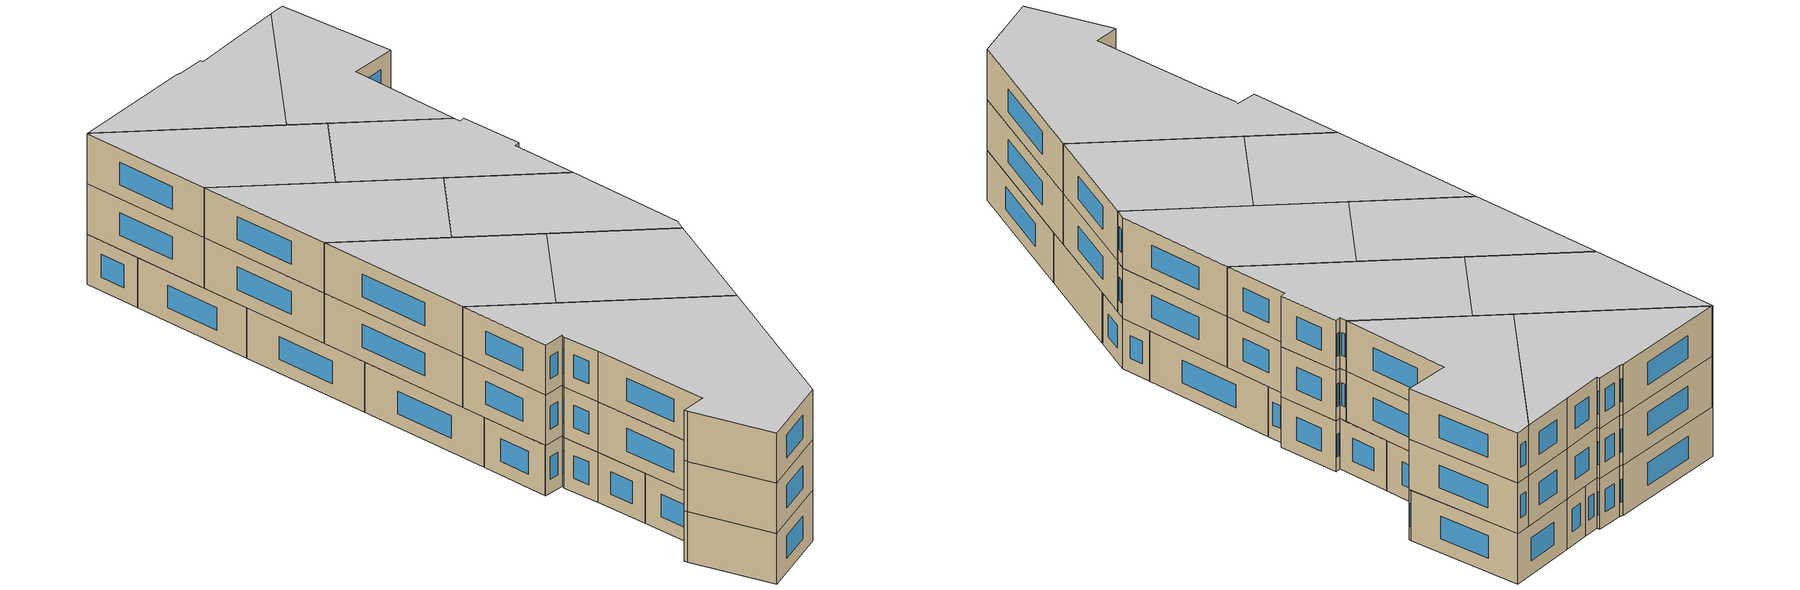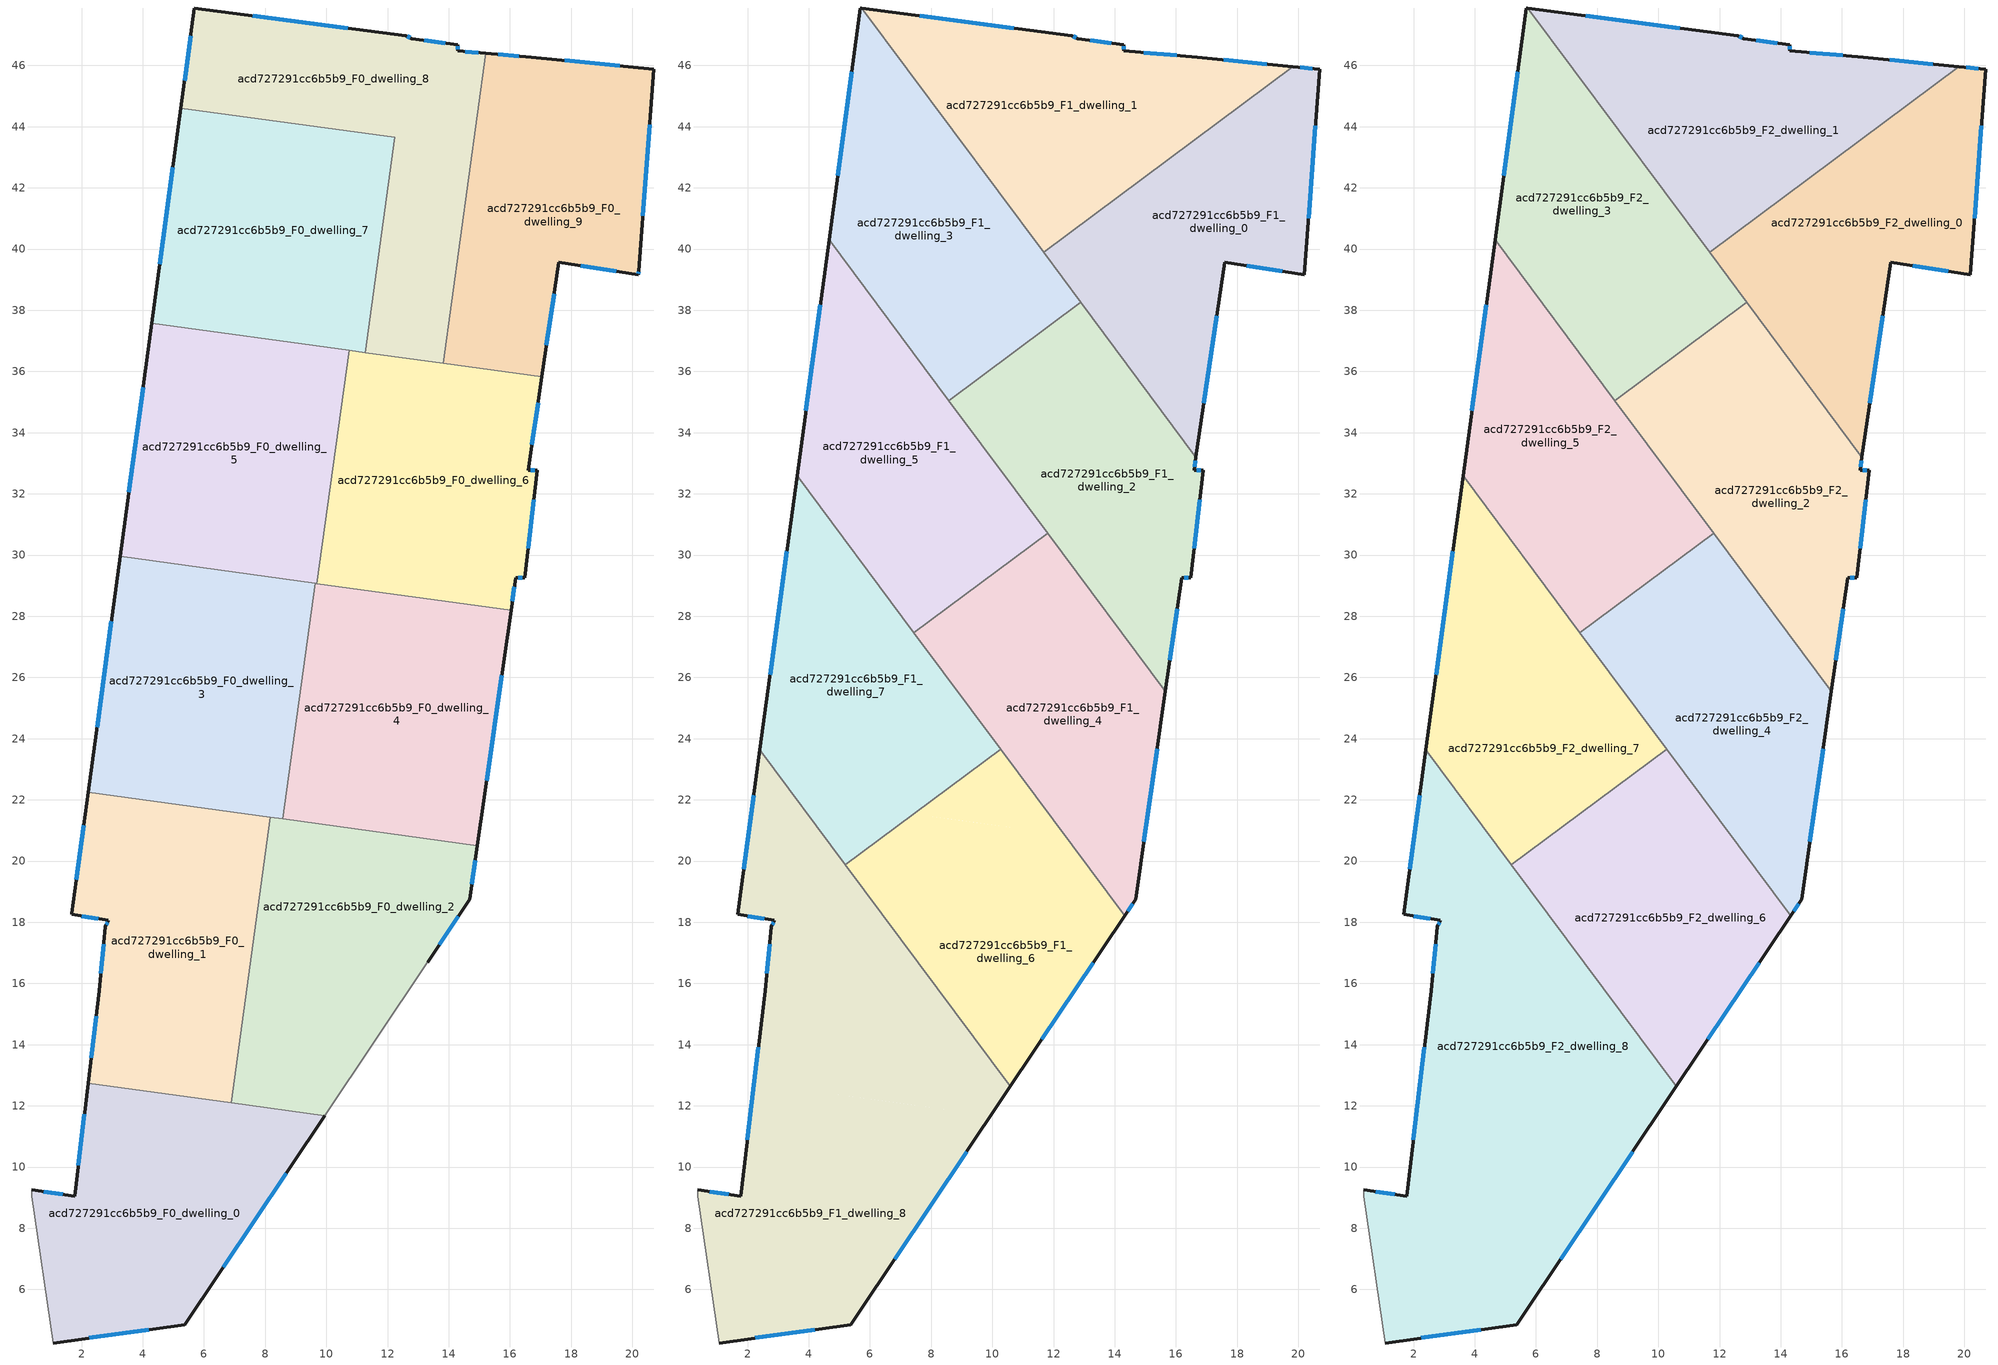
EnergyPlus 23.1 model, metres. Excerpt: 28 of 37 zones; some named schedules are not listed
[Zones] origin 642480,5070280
acd727291cc6b5b9_F0_dwelling_0
 floor ground (EU_floor_Construction): 9.95,11.67 5.38,4.85 1.07,4.25 0.37,9.05 0.37,9.25 1.78,9.05 2.22,12.74 z0
 wall outside (EU_wall_Construction): 2.22,12.74 1.78,9.05 0.37,9.25 / 1.07,4.25 5.38,4.85 9.95,11.67 z0:3
 wall adiabatic (EU_wall_Construction): 0.37,9.25 0.37,9.05 1.07,4.25 z0:3
 wall to acd727291cc6b5b9_F0_dwelling_1 (EU_wall_Construction): 6.89,12.09 2.22,12.74 z0:3
 wall to acd727291cc6b5b9_F0_dwelling_2 (EU_wall_Construction): 9.95,11.67 6.89,12.09 z0:3
 window (EU_Window_Construction): 1.39,9.11 0.76,9.2 / 2.09,11.72 1.9,10.07 / 6.63,6.73 8.69,9.79 / 2.26,4.41 4.19,4.68 z0.83:2.17
acd727291cc6b5b9_F0_dwelling_1
 floor ground (EU_floor_Construction): 8.17,21.43 6.89,12.09 2.22,12.74 2.58,15.76 2.78,17.86 2.88,18.06 1.68,18.26 1.68,18.3 2.22,22.25 z0
 wall outside (EU_wall_Construction): 2.22,22.25 1.68,18.3 1.68,18.26 2.88,18.06 2.78,17.86 2.58,15.76 2.22,12.74 z0:3
 wall to acd727291cc6b5b9_F0_dwelling_2 (EU_wall_Construction): 6.89,12.09 8.17,21.43 z0:3
 wall to acd727291cc6b5b9_F0_dwelling_3 (EU_wall_Construction): 8.17,21.43 2.22,22.25 z0:3
 window (EU_Window_Construction): 2.72,17.28 2.63,16.33 / 2.85,18 2.81,17.91 / 2.01,18.2 2.55,18.11 / 2.07,21.16 1.83,19.39 / 2.48,14.93 2.32,13.57 z0.83:2.17
acd727291cc6b5b9_F0_dwelling_2
 floor ground (EU_floor_Construction): 14.94,20.5 14.69,18.75 13.31,16.7 13.28,16.65 9.95,11.67 6.89,12.09 8.17,21.43 z0
 wall outside (EU_wall_Construction): 13.31,16.7 14.69,18.75 14.94,20.5 z0:3
 wall adiabatic (EU_wall_Construction): 9.95,11.67 13.28,16.65 13.31,16.7 z0:3
 wall to acd727291cc6b5b9_F0_dwelling_4 (EU_wall_Construction): 14.94,20.5 8.58,21.38 z0:3
 wall to acd727291cc6b5b9_F0_dwelling_3 (EU_wall_Construction): 8.58,21.38 8.17,21.43 z0:3
 window (EU_Window_Construction): 14.75,19.24 14.87,20.02 / 13.69,17.26 14.31,18.19 z0.83:2.17
acd727291cc6b5b9_F0_dwelling_3
 floor ground (EU_floor_Construction): 9.64,29.08 8.58,21.38 2.22,22.25 3.26,29.95 z0
 wall outside (EU_wall_Construction): 3.26,29.95 2.22,22.25 z0:3
 wall to acd727291cc6b5b9_F0_dwelling_4 (EU_wall_Construction): 8.58,21.38 9.64,29.08 z0:3
 wall to acd727291cc6b5b9_F0_dwelling_5 (EU_wall_Construction): 9.64,29.08 3.26,29.95 z0:3
 window (EU_Window_Construction): 2.97,27.83 2.51,24.37 z0.83:2.17
acd727291cc6b5b9_F0_dwelling_4
 floor ground (EU_floor_Construction): 16.04,28.2 14.94,20.5 8.58,21.38 9.64,29.08 z0
 wall outside (EU_wall_Construction): 14.94,20.5 16.04,28.2 z0:3
 wall to acd727291cc6b5b9_F0_dwelling_6 (EU_wall_Construction): 16.04,28.2 9.69,29.07 z0:3
 wall to acd727291cc6b5b9_F0_dwelling_5 (EU_wall_Construction): 9.69,29.07 9.64,29.08 z0:3
 window (EU_Window_Construction): 15.24,22.62 15.73,26.08 z0.83:2.17
acd727291cc6b5b9_F0_dwelling_5
 floor ground (EU_floor_Construction): 10.74,36.69 9.69,29.07 3.26,29.95 4.29,37.58 z0
 wall outside (EU_wall_Construction): 4.29,37.58 3.26,29.95 z0:3
 wall to acd727291cc6b5b9_F0_dwelling_6 (EU_wall_Construction): 9.69,29.07 10.74,36.69 z0:3
 wall to acd727291cc6b5b9_F0_dwelling_7 (EU_wall_Construction): 10.74,36.69 4.29,37.58 z0:3
 window (EU_Window_Construction): 4.01,35.48 3.54,32.05 z0.83:2.17
acd727291cc6b5b9_F0_dwelling_6
 floor ground (EU_floor_Construction): 17.04,35.82 16.59,32.76 16.89,32.76 16.49,29.26 16.19,29.26 16.04,28.2 9.69,29.07 10.74,36.69 z0
 wall outside (EU_wall_Construction): 16.04,28.2 16.19,29.26 16.49,29.26 16.89,32.76 16.59,32.76 17.04,35.82 z0:3
 wall to acd727291cc6b5b9_F0_dwelling_9 (EU_wall_Construction): 17.04,35.82 13.82,36.27 z0:3
 wall to acd727291cc6b5b9_F0_dwelling_8 (EU_wall_Construction): 13.81,36.27 11.27,36.62 z0:3
 wall to acd727291cc6b5b9_F0_dwelling_7 (EU_wall_Construction): 11.27,36.62 10.74,36.69 z0:3
 window (EU_Window_Construction): 16.72,33.61 16.92,34.98 / 16.81,32.76 16.67,32.76 / 16.6,30.23 16.78,31.8 / 16.27,29.26 16.41,29.26 / 16.08,28.49 16.15,28.97 z0.83:2.17
acd727291cc6b5b9_F0_dwelling_7
 floor ground (EU_floor_Construction): 12.23,43.65 11.27,36.62 4.29,37.58 5.24,44.61 z0
 wall outside (EU_wall_Construction): 5.24,44.61 4.29,37.58 z0:3
 wall to acd727291cc6b5b9_F0_dwelling_8 (EU_wall_Construction): 11.27,36.62 12.23,43.65 5.24,44.61 z0:3
 window (EU_Window_Construction): 4.98,42.67 4.55,39.51 z0.83:2.17
acd727291cc6b5b9_F0_dwelling_8
 floor ground (EU_floor_Construction): 15.21,46.4 13.81,36.26 11.27,36.62 12.23,43.65 5.24,44.61 5.69,47.88 12.59,46.98 12.79,46.88 14.29,46.67 14.29,46.47 z0
 wall outside (EU_wall_Construction): 15.21,46.4 14.29,46.47 14.29,46.67 12.79,46.88 12.59,46.98 5.69,47.88 5.24,44.61 z0:3
 wall to acd727291cc6b5b9_F0_dwelling_9 (EU_wall_Construction): 13.81,36.26 15.21,46.4 z0:3
 window (EU_Window_Construction): 5.57,46.98 5.37,45.51 / 10.69,47.22 7.59,47.63 / 12.74,46.9 12.65,46.95 / 13.88,46.73 13.21,46.82 / 14.29,46.53 14.29,46.62 / 14.96,46.42 14.55,46.45 z0.83:2.17
acd727291cc6b5b9_F0_dwelling_9
 floor ground (EU_floor_Construction): 20.7,45.87 20.2,39.28 20.2,39.17 17.59,39.57 17.04,35.82 13.81,36.26 15.21,46.4 16.69,46.27 z0
 wall outside (EU_wall_Construction): 17.04,35.82 17.59,39.57 20.2,39.17 20.2,39.28 20.7,45.87 16.69,46.27 15.21,46.4 z0:3
 window (EU_Window_Construction): 16.29,46.31 15.62,46.36 / 19.6,45.98 17.8,46.16 / 20.34,41.1 20.56,44.06 / 20.2,39.2 20.2,39.25 / 18.31,39.46 19.48,39.28 / 17.19,36.85 17.44,38.54 z0.83:2.17
acd727291cc6b5b9_F1_dwelling_0
 floor to acd727291cc6b5b9_F0_dwelling_9 (EU_floor_Construction): 20.7,45.87 20.2,39.17 17.59,39.57 17.04,35.82 14.44,36.18 13.9,36.9 14.62,42.08 19.82,45.96 z3
 floor to acd727291cc6b5b9_F0_dwelling_6 (EU_floor_Construction): 17.04,35.82 16.66,33.2 14.44,36.18 z3
 floor to acd727291cc6b5b9_F0_dwelling_8 (EU_floor_Construction): 14.62,42.08 13.9,36.9 11.71,39.85 11.72,39.93 z3
 wall outside (EU_wall_Construction): 16.66,33.2 17.59,39.57 20.2,39.17 20.7,45.87 19.82,45.96 z3:6
 wall to acd727291cc6b5b9_F1_dwelling_1 (EU_wall_Construction): 19.82,45.96 11.67,39.89 z3:6
 wall to acd727291cc6b5b9_F1_dwelling_2 (EU_wall_Construction): 12.89,38.26 16.66,33.2 z3:6
 wall to acd727291cc6b5b9_F1_dwelling_3 (EU_wall_Construction): 11.67,39.89 12.89,38.26 z3:6
 window (EU_Window_Construction): 16.91,34.95 17.34,37.82 / 20.46,45.9 20.06,45.94 / 20.33,41.01 20.56,44.03 / 18.31,39.46 19.48,39.28 z3.83:5.17
acd727291cc6b5b9_F1_dwelling_1
 floor to acd727291cc6b5b9_F0_dwelling_8 (EU_floor_Construction): 15.21,46.4 14.62,42.08 11.72,39.93 12.23,43.65 8.5,44.16 5.73,47.87 12.59,46.98 12.79,46.88 14.29,46.67 14.29,46.47 z3
 floor to acd727291cc6b5b9_F0_dwelling_9 (EU_floor_Construction): 19.82,45.96 14.62,42.08 15.21,46.4 16.69,46.27 z3
 floor to acd727291cc6b5b9_F0_dwelling_7 (EU_floor_Construction): 12.23,43.65 11.72,39.93 11.67,39.89 8.5,44.16 z3
 wall outside (EU_wall_Construction): 19.82,45.96 16.69,46.27 14.29,46.47 14.29,46.67 12.79,46.88 12.59,46.98 5.73,47.87 z3:6
 wall to acd727291cc6b5b9_F1_dwelling_3 (EU_wall_Construction): 5.73,47.87 11.67,39.89 z3:6
 window (EU_Window_Construction): 18.96,46.05 17.56,46.19 / 10.71,47.22 7.62,47.63 / 12.74,46.9 12.65,46.95 / 13.88,46.73 13.21,46.82 / 14.29,46.53 14.29,46.62 / 16.03,46.33 14.95,46.42 z3.83:5.17
acd727291cc6b5b9_F1_dwelling_2
 floor to acd727291cc6b5b9_F0_dwelling_6 (EU_floor_Construction): 14.44,36.18 16.66,33.2 16.59,32.76 16.89,32.76 16.49,29.26 16.19,29.26 16.04,28.2 13.41,28.56 10.21,32.86 10.74,36.66 10.77,36.68 z3
 floor to acd727291cc6b5b9_F0_dwelling_7 (EU_floor_Construction): 11.33,37.1 11.27,36.62 10.77,36.68 z3
 floor to acd727291cc6b5b9_F0_dwelling_5 (EU_floor_Construction): 10.74,36.66 10.21,32.86 8.58,35.05 z3
 floor to acd727291cc6b5b9_F0_dwelling_4 (EU_floor_Construction): 16.04,28.2 15.66,25.54 13.41,28.56 z3
 floor to acd727291cc6b5b9_F0_dwelling_9 (EU_floor_Construction): 13.9,36.9 14.44,36.18 13.82,36.27 z3
 floor to acd727291cc6b5b9_F0_dwelling_8 (EU_floor_Construction): 12.89,38.26 13.9,36.9 13.82,36.27 11.27,36.62 11.33,37.1 z3
 wall outside (EU_wall_Construction): 15.66,25.54 16.19,29.26 16.49,29.26 16.89,32.76 16.59,32.76 16.66,33.2 z3:6
 wall to acd727291cc6b5b9_F1_dwelling_3 (EU_wall_Construction): 12.89,38.26 8.58,35.05 z3:6
 wall to acd727291cc6b5b9_F1_dwelling_4 (EU_wall_Construction): 11.8,30.72 15.66,25.54 z3:6
 wall to acd727291cc6b5b9_F1_dwelling_5 (EU_wall_Construction): 8.58,35.05 11.8,30.72 z3:6
 window (EU_Window_Construction): 15.8,26.57 16.04,28.24 / 16.61,32.89 16.64,33.08 / 16.81,32.76 16.67,32.76 / 16.6,30.23 16.78,31.8 / 16.27,29.26 16.41,29.26 z3.83:5.17
acd727291cc6b5b9_F1_dwelling_3
 floor to acd727291cc6b5b9_F0_dwelling_7 (EU_floor_Construction): 8.5,44.16 11.71,39.85 11.33,37.1 10.77,36.68 6.97,37.21 4.66,40.31 5.25,44.61 z3
 floor to acd727291cc6b5b9_F0_dwelling_8 (EU_floor_Construction): 5.73,47.87 8.5,44.16 5.25,44.61 5.69,47.88 z3; 11.71,39.85 12.89,38.26 11.33,37.1 z3
 floor to acd727291cc6b5b9_F0_dwelling_5 (EU_floor_Construction): 10.74,36.69 10.74,36.66 8.58,35.05 6.97,37.21 z3
 wall outside (EU_wall_Construction): 5.73,47.87 5.69,47.88 4.66,40.31 z3:6
 wall to acd727291cc6b5b9_F1_dwelling_5 (EU_wall_Construction): 4.66,40.31 8.58,35.05 z3:6
 window (EU_Window_Construction): 5.41,45.8 4.95,42.39 z3.83:5.17
acd727291cc6b5b9_F1_dwelling_4
 floor to acd727291cc6b5b9_F0_dwelling_2 (EU_floor_Construction): 14.94,20.5 14.69,18.75 14.32,18.21 12.35,20.86 z3
 floor to acd727291cc6b5b9_F0_dwelling_4 (EU_floor_Construction): 13.41,28.56 15.66,25.54 14.94,20.5 12.35,20.86 9.11,25.21 9.64,29.08 z3
 floor to acd727291cc6b5b9_F0_dwelling_3 (EU_floor_Construction): 9.64,29.08 9.11,25.21 7.43,27.46 9.6,29.08 z3
 floor to acd727291cc6b5b9_F0_dwelling_6 (EU_floor_Construction): 11.8,30.72 13.41,28.56 9.69,29.07 9.71,29.16 z3
 wall outside (EU_wall_Construction): 14.32,18.21 14.69,18.75 15.66,25.54 z3:6
 wall to acd727291cc6b5b9_F1_dwelling_5 (EU_wall_Construction): 11.8,30.72 7.43,27.46 z3:6
 wall to acd727291cc6b5b9_F1_dwelling_6 (EU_wall_Construction): 10.27,23.65 14.32,18.21 z3:6
 wall to acd727291cc6b5b9_F1_dwelling_7 (EU_wall_Construction): 7.43,27.46 10.27,23.65 z3:6
 window (EU_Window_Construction): 14.95,20.62 15.39,23.68 / 14.42,18.36 14.59,18.6 z3.83:5.17
acd727291cc6b5b9_F1_dwelling_5
 floor to acd727291cc6b5b9_F0_dwelling_5 (EU_floor_Construction): 6.97,37.21 10.21,32.86 9.71,29.16 9.6,29.08 5.84,29.6 3.62,32.59 4.29,37.58 z3
 floor to acd727291cc6b5b9_F0_dwelling_6 (EU_floor_Construction): 10.21,32.86 11.8,30.72 9.71,29.16 z3
 floor to acd727291cc6b5b9_F0_dwelling_3 (EU_floor_Construction): 9.6,29.08 7.43,27.46 5.84,29.6 z3
 floor to acd727291cc6b5b9_F0_dwelling_7 (EU_floor_Construction): 4.66,40.31 6.97,37.21 4.29,37.58 z3
 wall outside (EU_wall_Construction): 4.66,40.31 3.62,32.59 z3:6
 wall to acd727291cc6b5b9_F1_dwelling_7 (EU_wall_Construction): 3.62,32.59 7.43,27.46 z3:6
 window (EU_Window_Construction): 4.38,38.19 3.9,34.71 z3.83:5.17
acd727291cc6b5b9_F1_dwelling_6
 floor to acd727291cc6b5b9_F0_dwelling_1 (EU_floor_Construction): 8.17,21.43 7.53,16.75 5.2,19.88 7.43,21.54 z3
 floor to acd727291cc6b5b9_F0_dwelling_2 (EU_floor_Construction): 12.35,20.86 14.32,18.21 10.59,12.63 7.53,16.75 8.17,21.43 z3
 floor to acd727291cc6b5b9_F0_dwelling_4 (EU_floor_Construction): 10.27,23.65 12.35,20.86 8.58,21.38 8.74,22.51 z3
 floor to acd727291cc6b5b9_F0_dwelling_3 (EU_floor_Construction): 8.74,22.51 8.58,21.38 7.43,21.54 z3
 wall outside (EU_wall_Construction): 10.59,12.63 14.32,18.21 z3:6
 wall to acd727291cc6b5b9_F1_dwelling_7 (EU_wall_Construction): 10.27,23.65 5.2,19.88 z3:6
 wall to acd727291cc6b5b9_F1_dwelling_8 (EU_wall_Construction): 5.2,19.88 10.59,12.63 z3:6
 window (EU_Window_Construction): 11.62,14.17 13.3,16.67 z3.83:5.17
acd727291cc6b5b9_F1_dwelling_7
 floor to acd727291cc6b5b9_F0_dwelling_3 (EU_floor_Construction): 5.84,29.6 9.11,25.21 8.74,22.51 7.43,21.54 3.57,22.07 2.4,23.63 3.26,29.95 z3
 floor to acd727291cc6b5b9_F0_dwelling_5 (EU_floor_Construction): 3.62,32.59 5.84,29.6 3.26,29.95 z3
 floor to acd727291cc6b5b9_F0_dwelling_1 (EU_floor_Construction): 7.43,21.54 5.2,19.88 3.57,22.07 z3
 floor to acd727291cc6b5b9_F0_dwelling_4 (EU_floor_Construction): 9.11,25.21 10.27,23.65 8.74,22.51 z3
 wall outside (EU_wall_Construction): 3.62,32.59 2.4,23.63 z3:6
 wall to acd727291cc6b5b9_F1_dwelling_8 (EU_wall_Construction): 2.4,23.63 5.2,19.88 z3:6
 window (EU_Window_Construction): 3.28,30.12 2.74,26.1 z3.83:5.17
acd727291cc6b5b9_F1_dwelling_8
 floor to acd727291cc6b5b9_F0_dwelling_0 (EU_floor_Construction): 9.95,11.67 5.38,4.85 1.07,4.25 0.37,9.05 0.37,9.25 1.78,9.05 2.22,12.74 z3
 floor to acd727291cc6b5b9_F0_dwelling_1 (EU_floor_Construction): 3.57,22.07 7.53,16.75 6.89,12.09 2.22,12.74 2.58,15.76 2.78,17.86 2.88,18.06 1.68,18.26 2.22,22.25 z3
 floor to acd727291cc6b5b9_F0_dwelling_2 (EU_floor_Construction): 7.53,16.75 10.59,12.63 9.95,11.67 6.89,12.09 z3
 floor to acd727291cc6b5b9_F0_dwelling_3 (EU_floor_Construction): 2.4,23.63 3.57,22.07 2.22,22.25 z3
 wall outside (EU_wall_Construction): 2.4,23.63 1.68,18.26 2.88,18.06 2.78,17.86 2.58,15.76 1.78,9.05 0.37,9.25 / 1.07,4.25 5.38,4.85 10.59,12.63 z3:6
 wall adiabatic (EU_wall_Construction): 0.37,9.25 0.37,9.05 1.07,4.25 z3:6
 window (EU_Window_Construction): 1.39,9.11 0.76,9.2 / 2.36,13.91 2,10.9 / 2.72,17.28 2.63,16.33 / 2.85,18 2.81,17.91 / 2.01,18.2 2.55,18.11 / 2.2,22.15 1.88,19.74 / 6.81,6.99 9.16,10.49 / 2.26,4.41 4.19,4.68 z3.83:5.17
acd727291cc6b5b9_F2_dwelling_0
 floor to acd727291cc6b5b9_F1_dwelling_0 (EU_floor_Construction): 20.7,45.87 20.2,39.17 17.59,39.57 16.66,33.2 11.67,39.89 19.82,45.96 z6
 wall outside (EU_wall_Construction): 16.66,33.2 17.59,39.57 20.2,39.17 20.7,45.87 19.82,45.96 z6:9
 wall to acd727291cc6b5b9_F2_dwelling_1 (EU_wall_Construction): 19.82,45.96 11.67,39.89 z6:9
 wall to acd727291cc6b5b9_F2_dwelling_2 (EU_wall_Construction): 12.89,38.26 16.66,33.2 z6:9
 wall to acd727291cc6b5b9_F2_dwelling_3 (EU_wall_Construction): 11.67,39.89 12.89,38.26 z6:9
 window (EU_Window_Construction): 16.91,34.95 17.34,37.82 / 20.46,45.9 20.06,45.94 / 20.33,41.01 20.56,44.03 / 18.31,39.46 19.48,39.28 z6.83:8.17
 ceiling to acd727291cc6b5b9_F3_dwelling_0 (EU_floor_Construction): 16.66,33.2 17.59,39.57 20.2,39.17 20.7,45.87 19.82,45.96 11.67,39.89 z9
acd727291cc6b5b9_F2_dwelling_1
 floor to acd727291cc6b5b9_F1_dwelling_1 (EU_floor_Construction): 19.82,45.96 11.67,39.89 5.73,47.87 12.59,46.98 12.79,46.88 14.29,46.67 14.29,46.47 16.69,46.27 z6
 wall outside (EU_wall_Construction): 19.82,45.96 16.69,46.27 14.29,46.47 14.29,46.67 12.79,46.88 12.59,46.98 5.73,47.87 z6:9
 wall to acd727291cc6b5b9_F2_dwelling_3 (EU_wall_Construction): 5.73,47.87 11.67,39.89 z6:9
 window (EU_Window_Construction): 18.96,46.05 17.56,46.19 / 10.71,47.22 7.62,47.63 / 12.74,46.9 12.65,46.95 / 13.88,46.73 13.21,46.82 / 14.29,46.53 14.29,46.62 / 16.03,46.33 14.95,46.42 z6.83:8.17
 ceiling to acd727291cc6b5b9_F3_dwelling_1 (EU_floor_Construction): 19.82,45.96 16.69,46.27 14.29,46.47 14.29,46.67 12.79,46.88 12.59,46.98 5.73,47.87 11.67,39.89 z9
acd727291cc6b5b9_F2_dwelling_2
 floor to acd727291cc6b5b9_F1_dwelling_2 (EU_floor_Construction): 12.89,38.26 16.66,33.2 16.59,32.76 16.89,32.76 16.49,29.26 16.19,29.26 15.66,25.54 8.58,35.05 z6
 wall outside (EU_wall_Construction): 15.66,25.54 16.19,29.26 16.49,29.26 16.89,32.76 16.59,32.76 16.66,33.2 z6:9
 wall to acd727291cc6b5b9_F2_dwelling_3 (EU_wall_Construction): 12.89,38.26 8.58,35.05 z6:9
 wall to acd727291cc6b5b9_F2_dwelling_4 (EU_wall_Construction): 11.8,30.72 15.66,25.54 z6:9
 wall to acd727291cc6b5b9_F2_dwelling_5 (EU_wall_Construction): 8.58,35.05 11.8,30.72 z6:9
 window (EU_Window_Construction): 15.8,26.57 16.04,28.24 / 16.61,32.89 16.64,33.08 / 16.81,32.76 16.67,32.76 / 16.6,30.23 16.78,31.8 / 16.27,29.26 16.41,29.26 z6.83:8.17
 ceiling to acd727291cc6b5b9_F3_dwelling_2 (EU_floor_Construction): 15.66,25.54 16.19,29.26 16.49,29.26 16.89,32.76 16.59,32.76 16.66,33.2 12.89,38.26 8.58,35.05 z9
acd727291cc6b5b9_F2_dwelling_3
 floor to acd727291cc6b5b9_F1_dwelling_3 (EU_floor_Construction): 5.73,47.87 12.89,38.26 8.58,35.05 4.66,40.31 5.69,47.88 z6
 wall outside (EU_wall_Construction): 5.73,47.87 5.69,47.88 4.66,40.31 z6:9
 wall to acd727291cc6b5b9_F2_dwelling_5 (EU_wall_Construction): 4.66,40.31 8.58,35.05 z6:9
 window (EU_Window_Construction): 5.41,45.8 4.95,42.39 z6.83:8.17
 ceiling to acd727291cc6b5b9_F3_dwelling_3 (EU_floor_Construction): 12.89,38.26 5.73,47.87 5.69,47.88 4.66,40.31 8.58,35.05 z9
acd727291cc6b5b9_F2_dwelling_4
 floor to acd727291cc6b5b9_F1_dwelling_4 (EU_floor_Construction): 11.8,30.72 15.66,25.54 14.69,18.75 14.32,18.21 7.43,27.46 z6
 wall outside (EU_wall_Construction): 14.32,18.21 14.69,18.75 15.66,25.54 z6:9
 wall to acd727291cc6b5b9_F2_dwelling_5 (EU_wall_Construction): 11.8,30.72 7.43,27.46 z6:9
 wall to acd727291cc6b5b9_F2_dwelling_6 (EU_wall_Construction): 10.27,23.65 14.32,18.21 z6:9
 wall to acd727291cc6b5b9_F2_dwelling_7 (EU_wall_Construction): 7.43,27.46 10.27,23.65 z6:9
 window (EU_Window_Construction): 14.95,20.62 15.39,23.68 / 14.42,18.36 14.59,18.6 z6.83:8.17
 ceiling to acd727291cc6b5b9_F3_dwelling_4 (EU_floor_Construction): 14.69,18.75 15.66,25.54 11.8,30.72 7.43,27.46 14.32,18.21 z9
acd727291cc6b5b9_F2_dwelling_5
 floor to acd727291cc6b5b9_F1_dwelling_5 (EU_floor_Construction): 4.66,40.31 11.8,30.72 7.43,27.46 3.62,32.59 z6
 wall outside (EU_wall_Construction): 4.66,40.31 3.62,32.59 z6:9
 wall to acd727291cc6b5b9_F2_dwelling_7 (EU_wall_Construction): 3.62,32.59 7.43,27.46 z6:9
 window (EU_Window_Construction): 4.38,38.19 3.9,34.71 z6.83:8.17
 ceiling to acd727291cc6b5b9_F3_dwelling_5 (EU_floor_Construction): 11.8,30.72 4.66,40.31 3.62,32.59 7.43,27.46 z9
acd727291cc6b5b9_F2_dwelling_6
 floor to acd727291cc6b5b9_F1_dwelling_6 (EU_floor_Construction): 10.27,23.65 14.32,18.21 10.59,12.63 5.2,19.88 z6
 wall outside (EU_wall_Construction): 10.59,12.63 14.32,18.21 z6:9
 wall to acd727291cc6b5b9_F2_dwelling_7 (EU_wall_Construction): 10.27,23.65 5.2,19.88 z6:9
 wall to acd727291cc6b5b9_F2_dwelling_8 (EU_wall_Construction): 5.2,19.88 10.59,12.63 z6:9
 window (EU_Window_Construction): 11.62,14.17 13.3,16.67 z6.83:8.17
 ceiling to acd727291cc6b5b9_F3_dwelling_6 (EU_floor_Construction): 10.59,12.63 14.32,18.21 10.27,23.65 5.2,19.88 z9
acd727291cc6b5b9_F2_dwelling_7
 floor to acd727291cc6b5b9_F1_dwelling_7 (EU_floor_Construction): 3.62,32.59 10.27,23.65 5.2,19.88 2.4,23.63 z6
 wall outside (EU_wall_Construction): 3.62,32.59 2.4,23.63 z6:9
 wall to acd727291cc6b5b9_F2_dwelling_8 (EU_wall_Construction): 2.4,23.63 5.2,19.88 z6:9
 window (EU_Window_Construction): 3.28,30.12 2.74,26.1 z6.83:8.17
 ceiling to acd727291cc6b5b9_F3_dwelling_7 (EU_floor_Construction): 10.27,23.65 3.62,32.59 2.4,23.63 5.2,19.88 z9
acd727291cc6b5b9_F2_dwelling_8
 floor to acd727291cc6b5b9_F1_dwelling_8 (EU_floor_Construction): 2.4,23.63 10.59,12.63 5.38,4.85 1.07,4.25 0.37,9.05 0.37,9.25 1.78,9.05 2.58,15.76 2.78,17.86 2.88,18.06 1.68,18.26 z6
 wall outside (EU_wall_Construction): 2.4,23.63 1.68,18.26 2.88,18.06 2.78,17.86 2.58,15.76 1.78,9.05 0.37,9.25 / 1.07,4.25 5.38,4.85 10.59,12.63 z6:9
 wall adiabatic (EU_wall_Construction): 0.37,9.25 0.37,9.05 1.07,4.25 z6:9
 window (EU_Window_Construction): 1.39,9.11 0.76,9.2 / 2.36,13.91 2,10.9 / 2.72,17.28 2.63,16.33 / 2.85,18 2.81,17.91 / 2.01,18.2 2.55,18.11 / 2.2,22.15 1.88,19.74 / 6.81,6.99 9.16,10.49 / 2.26,4.41 4.19,4.68 z6.83:8.17
 ceiling to acd727291cc6b5b9_F3_dwelling_8 (EU_floor_Construction): 5.38,4.85 10.59,12.63 2.4,23.63 1.68,18.26 2.88,18.06 2.78,17.86 2.58,15.76 1.78,9.05 0.37,9.25 0.37,9.05 1.07,4.25 z9
[Building]
EU S2 Campaign: North Axis=0; Terrain=City; Solar Distribution=FullExterior
[Site:Location]
Lyon-Bron: Latitude=45.75; Longitude=5; Time Zone=1; Elevation=198
[SizingPeriod:WeatherFileDays]
AnnualSizingPeriod: Begin Month=1; Begin Day of Month=1; End Month=12; End Day of Month=31; Day of Week for Start Day=Monday; Use Weather File Daylight Saving Period=No; Use Weather File Rain and Snow Indicators=No
[MATERIAL]
EU_InternalMass_Material: Roughness=MediumRough; Thickness=0.1; Conductivity=1; Density=1800; Specific Heat=900; Thermal Absorptance=0.9; Solar Absorptance=0.7; Visible Absorptance=0.7
[MATERIAL:NOMASS] Roughness=MediumRough; Thermal Absorptance=0.9; Solar Absorptance=0.7; Visible Absorptance=0.7
Name | Thermal Resistance
EU_wall_NoMass | 0.87146
EU_floor_NoMass | 0.496999
[WINDOWMATERIAL:SIMPLEGLAZINGSYSTEM]
EU_Window_SimpleGlazing: UFactor=2.2525; Solar Heat Gain Coefficient=0.76; Visible Transmittance=0.76
[CONSTRUCTION]
EU_wall_Construction: EU_wall_NoMass
EU_floor_Construction: EU_floor_NoMass
EU_Window_Construction: EU_Window_SimpleGlazing
EU_InternalMass_Construction: EU_InternalMass_Material
[ZONE] Type=1; Multiplier=1; Ceiling Height=autocalculate; Floor Area=autocalculate; Part of Total Floor Area=Yes
Name | Volume
acd727291cc6b5b9_F0_dwelling_0; acd727291cc6b5b9_F1_dwelling_3; acd727291cc6b5b9_F2_dwelling_3 | 150.001
acd727291cc6b5b9_F1_dwelling_0; acd727291cc6b5b9_F2_dwelling_0 | 150.012
acd727291cc6b5b9_F0_dwelling_1 | 150.018
acd727291cc6b5b9_F1_dwelling_1; acd727291cc6b5b9_F2_dwelling_1 | 149.99
acd727291cc6b5b9_F0_dwelling_2; acd727291cc6b5b9_F0_dwelling_3 | 149.981
acd727291cc6b5b9_F1_dwelling_2; acd727291cc6b5b9_F2_dwelling_2 | 149.983
acd727291cc6b5b9_F0_dwelling_4 | 150.005
acd727291cc6b5b9_F1_dwelling_4; acd727291cc6b5b9_F2_dwelling_4; acd727291cc6b5b9_F0_dwelling_7 | 150.015
acd727291cc6b5b9_F0_dwelling_5 | 149.994
acd727291cc6b5b9_F1_dwelling_5; acd727291cc6b5b9_F2_dwelling_5; acd727291cc6b5b9_F0_dwelling_9 | 150.004
acd727291cc6b5b9_F0_dwelling_6 | 150.028
acd727291cc6b5b9_F1_dwelling_6; acd727291cc6b5b9_F2_dwelling_6 | 149.971
acd727291cc6b5b9_F1_dwelling_7; acd727291cc6b5b9_F2_dwelling_7 | 150.008
acd727291cc6b5b9_F0_dwelling_8 | 149.988
acd727291cc6b5b9_F1_dwelling_8; acd727291cc6b5b9_F2_dwelling_8 | 300.015
[INTERNALMASS] Construction=EU_InternalMass_Construction
Name | Zone or ZoneList | Surface Area
acd727291cc6b5b9_F0_dwelling_0_EU_InternalMass | acd727291cc6b5b9_F0_dwelling_0 | 50.0006
acd727291cc6b5b9_F0_dwelling_1_EU_InternalMass | acd727291cc6b5b9_F0_dwelling_1 | 50.006
acd727291cc6b5b9_F0_dwelling_2_EU_InternalMass | acd727291cc6b5b9_F0_dwelling_2 | 49.9937
acd727291cc6b5b9_F0_dwelling_3_EU_InternalMass | acd727291cc6b5b9_F0_dwelling_3 | 49.9942
acd727291cc6b5b9_F0_dwelling_4_EU_InternalMass | acd727291cc6b5b9_F0_dwelling_4 | 50.0009
acd727291cc6b5b9_F0_dwelling_5_EU_InternalMass | acd727291cc6b5b9_F0_dwelling_5 | 49.9988
acd727291cc6b5b9_F0_dwelling_6_EU_InternalMass | acd727291cc6b5b9_F0_dwelling_6 | 50.0094
acd727291cc6b5b9_F0_dwelling_7_EU_InternalMass | acd727291cc6b5b9_F0_dwelling_7 | 50.0036
acd727291cc6b5b9_F0_dwelling_8_EU_InternalMass | acd727291cc6b5b9_F0_dwelling_8 | 49.9964
acd727291cc6b5b9_F0_dwelling_9_EU_InternalMass | acd727291cc6b5b9_F0_dwelling_9 | 50.0013
acd727291cc6b5b9_F1_dwelling_0_EU_InternalMass | acd727291cc6b5b9_F1_dwelling_0 | 50.0045
acd727291cc6b5b9_F1_dwelling_1_EU_InternalMass | acd727291cc6b5b9_F1_dwelling_1 | 49.9969
acd727291cc6b5b9_F1_dwelling_2_EU_InternalMass | acd727291cc6b5b9_F1_dwelling_2 | 49.9948
acd727291cc6b5b9_F1_dwelling_3_EU_InternalMass | acd727291cc6b5b9_F1_dwelling_3 | 50.0004
acd727291cc6b5b9_F1_dwelling_4_EU_InternalMass | acd727291cc6b5b9_F1_dwelling_4 | 50.0093
acd727291cc6b5b9_F1_dwelling_5_EU_InternalMass | acd727291cc6b5b9_F1_dwelling_5 | 50.0016
acd727291cc6b5b9_F1_dwelling_6_EU_InternalMass | acd727291cc6b5b9_F1_dwelling_6 | 49.9975
acd727291cc6b5b9_F1_dwelling_7_EU_InternalMass | acd727291cc6b5b9_F1_dwelling_7 | 50.0026
acd727291cc6b5b9_F1_dwelling_8_EU_InternalMass | acd727291cc6b5b9_F1_dwelling_8 | 100.005
acd727291cc6b5b9_F2_dwelling_0_EU_InternalMass | acd727291cc6b5b9_F2_dwelling_0 | 50.0045
acd727291cc6b5b9_F2_dwelling_1_EU_InternalMass | acd727291cc6b5b9_F2_dwelling_1 | 49.9969
acd727291cc6b5b9_F2_dwelling_2_EU_InternalMass | acd727291cc6b5b9_F2_dwelling_2 | 49.9948
acd727291cc6b5b9_F2_dwelling_3_EU_InternalMass | acd727291cc6b5b9_F2_dwelling_3 | 50.0004
acd727291cc6b5b9_F2_dwelling_4_EU_InternalMass | acd727291cc6b5b9_F2_dwelling_4 | 50.0093
acd727291cc6b5b9_F2_dwelling_5_EU_InternalMass | acd727291cc6b5b9_F2_dwelling_5 | 50.0016
acd727291cc6b5b9_F2_dwelling_6_EU_InternalMass | acd727291cc6b5b9_F2_dwelling_6 | 49.9975
acd727291cc6b5b9_F2_dwelling_7_EU_InternalMass | acd727291cc6b5b9_F2_dwelling_7 | 50.0026
acd727291cc6b5b9_F2_dwelling_8_EU_InternalMass | acd727291cc6b5b9_F2_dwelling_8 | 100.005
[OTHEREQUIPMENT] Fuel Type=Electricity; Design Level Calculation Method=Watts/Area; Power per Zone Floor Area=1; Fraction Latent=0; Fraction Radiant=0; Fraction Lost=0; Carbon Dioxide Generation Rate=0; EndUse Subcategory=EU_Step8_InternalGains
Name | Zone or ZoneList or Space or SpaceList | Schedule
EU_Step8_InternalGain_acd727291cc6b5b9_F0_dwelling_0_f000 | acd727291cc6b5b9_F0_dwelling_0 | EU_Step8_GainSchedule_acd727291cc6b5b9_F0_dwelling_0_f000
EU_Step8_InternalGain_acd727291cc6b5b9_F0_dwelling_1_f000 | acd727291cc6b5b9_F0_dwelling_1 | EU_Step8_GainSchedule_acd727291cc6b5b9_F0_dwelling_1_f000
EU_Step8_InternalGain_acd727291cc6b5b9_F0_dwelling_2_f000 | acd727291cc6b5b9_F0_dwelling_2 | EU_Step8_GainSchedule_acd727291cc6b5b9_F0_dwelling_2_f000
EU_Step8_InternalGain_acd727291cc6b5b9_F0_dwelling_3_f000 | acd727291cc6b5b9_F0_dwelling_3 | EU_Step8_GainSchedule_acd727291cc6b5b9_F0_dwelling_3_f000
EU_Step8_InternalGain_acd727291cc6b5b9_F0_dwelling_4_f000 | acd727291cc6b5b9_F0_dwelling_4 | EU_Step8_GainSchedule_acd727291cc6b5b9_F0_dwelling_4_f000
EU_Step8_InternalGain_acd727291cc6b5b9_F0_dwelling_5_f000 | acd727291cc6b5b9_F0_dwelling_5 | EU_Step8_GainSchedule_acd727291cc6b5b9_F0_dwelling_5_f000
EU_Step8_InternalGain_acd727291cc6b5b9_F0_dwelling_6_f000 | acd727291cc6b5b9_F0_dwelling_6 | EU_Step8_GainSchedule_acd727291cc6b5b9_F0_dwelling_6_f000
EU_Step8_InternalGain_acd727291cc6b5b9_F0_dwelling_7_f000 | acd727291cc6b5b9_F0_dwelling_7 | EU_Step8_GainSchedule_acd727291cc6b5b9_F0_dwelling_7_f000
EU_Step8_InternalGain_acd727291cc6b5b9_F0_dwelling_8_f000 | acd727291cc6b5b9_F0_dwelling_8 | EU_Step8_GainSchedule_acd727291cc6b5b9_F0_dwelling_8_f000
EU_Step8_InternalGain_acd727291cc6b5b9_F0_dwelling_9_f000 | acd727291cc6b5b9_F0_dwelling_9 | EU_Step8_GainSchedule_acd727291cc6b5b9_F0_dwelling_9_f000
EU_Step8_InternalGain_acd727291cc6b5b9_F1_dwelling_0_f000 | acd727291cc6b5b9_F1_dwelling_0 | EU_Step8_GainSchedule_acd727291cc6b5b9_F1_dwelling_0_f000
EU_Step8_InternalGain_acd727291cc6b5b9_F1_dwelling_1_f000 | acd727291cc6b5b9_F1_dwelling_1 | EU_Step8_GainSchedule_acd727291cc6b5b9_F1_dwelling_1_f000
EU_Step8_InternalGain_acd727291cc6b5b9_F1_dwelling_2_f000 | acd727291cc6b5b9_F1_dwelling_2 | EU_Step8_GainSchedule_acd727291cc6b5b9_F1_dwelling_2_f000
EU_Step8_InternalGain_acd727291cc6b5b9_F1_dwelling_3_f000 | acd727291cc6b5b9_F1_dwelling_3 | EU_Step8_GainSchedule_acd727291cc6b5b9_F1_dwelling_3_f000
EU_Step8_InternalGain_acd727291cc6b5b9_F1_dwelling_4_f000 | acd727291cc6b5b9_F1_dwelling_4 | EU_Step8_GainSchedule_acd727291cc6b5b9_F1_dwelling_4_f000
EU_Step8_InternalGain_acd727291cc6b5b9_F1_dwelling_5_f000 | acd727291cc6b5b9_F1_dwelling_5 | EU_Step8_GainSchedule_acd727291cc6b5b9_F1_dwelling_5_f000
EU_Step8_InternalGain_acd727291cc6b5b9_F1_dwelling_6_f000 | acd727291cc6b5b9_F1_dwelling_6 | EU_Step8_GainSchedule_acd727291cc6b5b9_F1_dwelling_6_f000
EU_Step8_InternalGain_acd727291cc6b5b9_F1_dwelling_7_f000 | acd727291cc6b5b9_F1_dwelling_7 | EU_Step8_GainSchedule_acd727291cc6b5b9_F1_dwelling_7_f000
EU_Step8_InternalGain_acd727291cc6b5b9_F1_dwelling_8_f000 | acd727291cc6b5b9_F1_dwelling_8 | EU_Step8_GainSchedule_acd727291cc6b5b9_F1_dwelling_8_f000
EU_Step8_InternalGain_acd727291cc6b5b9_F2_dwelling_0_f000 | acd727291cc6b5b9_F2_dwelling_0 | EU_Step8_GainSchedule_acd727291cc6b5b9_F2_dwelling_0_f000
EU_Step8_InternalGain_acd727291cc6b5b9_F2_dwelling_1_f000 | acd727291cc6b5b9_F2_dwelling_1 | EU_Step8_GainSchedule_acd727291cc6b5b9_F2_dwelling_1_f000
EU_Step8_InternalGain_acd727291cc6b5b9_F2_dwelling_2_f000 | acd727291cc6b5b9_F2_dwelling_2 | EU_Step8_GainSchedule_acd727291cc6b5b9_F2_dwelling_2_f000
EU_Step8_InternalGain_acd727291cc6b5b9_F2_dwelling_3_f000 | acd727291cc6b5b9_F2_dwelling_3 | EU_Step8_GainSchedule_acd727291cc6b5b9_F2_dwelling_3_f000
EU_Step8_InternalGain_acd727291cc6b5b9_F2_dwelling_4_f000 | acd727291cc6b5b9_F2_dwelling_4 | EU_Step8_GainSchedule_acd727291cc6b5b9_F2_dwelling_4_f000
EU_Step8_InternalGain_acd727291cc6b5b9_F2_dwelling_5_f000 | acd727291cc6b5b9_F2_dwelling_5 | EU_Step8_GainSchedule_acd727291cc6b5b9_F2_dwelling_5_f000
EU_Step8_InternalGain_acd727291cc6b5b9_F2_dwelling_6_f000 | acd727291cc6b5b9_F2_dwelling_6 | EU_Step8_GainSchedule_acd727291cc6b5b9_F2_dwelling_6_f000
EU_Step8_InternalGain_acd727291cc6b5b9_F2_dwelling_7_f000 | acd727291cc6b5b9_F2_dwelling_7 | EU_Step8_GainSchedule_acd727291cc6b5b9_F2_dwelling_7_f000
EU_Step8_InternalGain_acd727291cc6b5b9_F2_dwelling_8_f000 | acd727291cc6b5b9_F2_dwelling_8 | EU_Step8_GainSchedule_acd727291cc6b5b9_F2_dwelling_8_f000
[ZONEVENTILATION:DESIGNFLOWRATE] Schedule=EU_AlwaysOn; Design Flow Rate Calculation Method=AirChanges/Hour; Air Changes per Hour=0.425; Ventilation Type=Natural; Fan Pressure Rise=0; Fan Total Efficiency=1; Constant Term Coefficient=1; Temperature Term Coefficient=0; Velocity Term Coefficient=0; Velocity Squared Term Coefficient=0; Minimum Indoor Temperature=-100; Maximum Indoor Temperature=100; Delta Temperature=-100; Minimum Outdoor Temperature=-100; Maximum Outdoor Temperature=100; Maximum Wind Speed=40
Name | Zone or ZoneList or Space or SpaceList
EU_ConstantAir_acd727291cc6b5b9_F0_dwelling_0 | acd727291cc6b5b9_F0_dwelling_0
EU_ConstantAir_acd727291cc6b5b9_F0_dwelling_1 | acd727291cc6b5b9_F0_dwelling_1
EU_ConstantAir_acd727291cc6b5b9_F0_dwelling_2 | acd727291cc6b5b9_F0_dwelling_2
EU_ConstantAir_acd727291cc6b5b9_F0_dwelling_3 | acd727291cc6b5b9_F0_dwelling_3
EU_ConstantAir_acd727291cc6b5b9_F0_dwelling_4 | acd727291cc6b5b9_F0_dwelling_4
EU_ConstantAir_acd727291cc6b5b9_F0_dwelling_5 | acd727291cc6b5b9_F0_dwelling_5
EU_ConstantAir_acd727291cc6b5b9_F0_dwelling_6 | acd727291cc6b5b9_F0_dwelling_6
EU_ConstantAir_acd727291cc6b5b9_F0_dwelling_7 | acd727291cc6b5b9_F0_dwelling_7
EU_ConstantAir_acd727291cc6b5b9_F0_dwelling_8 | acd727291cc6b5b9_F0_dwelling_8
EU_ConstantAir_acd727291cc6b5b9_F0_dwelling_9 | acd727291cc6b5b9_F0_dwelling_9
EU_ConstantAir_acd727291cc6b5b9_F1_dwelling_0 | acd727291cc6b5b9_F1_dwelling_0
EU_ConstantAir_acd727291cc6b5b9_F1_dwelling_1 | acd727291cc6b5b9_F1_dwelling_1
EU_ConstantAir_acd727291cc6b5b9_F1_dwelling_2 | acd727291cc6b5b9_F1_dwelling_2
EU_ConstantAir_acd727291cc6b5b9_F1_dwelling_3 | acd727291cc6b5b9_F1_dwelling_3
EU_ConstantAir_acd727291cc6b5b9_F1_dwelling_4 | acd727291cc6b5b9_F1_dwelling_4
EU_ConstantAir_acd727291cc6b5b9_F1_dwelling_5 | acd727291cc6b5b9_F1_dwelling_5
EU_ConstantAir_acd727291cc6b5b9_F1_dwelling_6 | acd727291cc6b5b9_F1_dwelling_6
EU_ConstantAir_acd727291cc6b5b9_F1_dwelling_7 | acd727291cc6b5b9_F1_dwelling_7
EU_ConstantAir_acd727291cc6b5b9_F1_dwelling_8 | acd727291cc6b5b9_F1_dwelling_8
EU_ConstantAir_acd727291cc6b5b9_F2_dwelling_0 | acd727291cc6b5b9_F2_dwelling_0
EU_ConstantAir_acd727291cc6b5b9_F2_dwelling_1 | acd727291cc6b5b9_F2_dwelling_1
EU_ConstantAir_acd727291cc6b5b9_F2_dwelling_2 | acd727291cc6b5b9_F2_dwelling_2
EU_ConstantAir_acd727291cc6b5b9_F2_dwelling_3 | acd727291cc6b5b9_F2_dwelling_3
EU_ConstantAir_acd727291cc6b5b9_F2_dwelling_4 | acd727291cc6b5b9_F2_dwelling_4
EU_ConstantAir_acd727291cc6b5b9_F2_dwelling_5 | acd727291cc6b5b9_F2_dwelling_5
EU_ConstantAir_acd727291cc6b5b9_F2_dwelling_6 | acd727291cc6b5b9_F2_dwelling_6
EU_ConstantAir_acd727291cc6b5b9_F2_dwelling_7 | acd727291cc6b5b9_F2_dwelling_7
EU_ConstantAir_acd727291cc6b5b9_F2_dwelling_8 | acd727291cc6b5b9_F2_dwelling_8
[HVACTEMPLATE:ZONE:IDEALLOADSAIRSYSTEM] System Availability Schedule=EU_AlwaysOn; Maximum Heating Supply Air Temperature=50; Minimum Cooling Supply Air Temperature=13; Maximum Heating Supply Air Humidity Ratio=0.0156; Minimum Cooling Supply Air Humidity Ratio=0.0077; Heating Limit=NoLimit; Cooling Limit=NoLimit; Heating Availability Schedule=EU_AlwaysOn; Cooling Availability Schedule=EU_CoolingOff; Dehumidification Control Type=ConstantSensibleHeatRatio; Cooling Sensible Heat Ratio=0.7; Dehumidification Setpoint=60; Humidification Control Type=None; Humidification Setpoint=30; Outdoor Air Method=None; Outdoor Air Flow Rate per Person=0.00944; Outdoor Air Flow Rate per Zone Floor Area=0; Outdoor Air Flow Rate per Zone=0; Demand Controlled Ventilation Type=None; Outdoor Air Economizer Type=NoEconomizer; Heat Recovery Type=None; Sensible Heat Recovery Effectiveness=0.7; Latent Heat Recovery Effectiveness=0.65
Name | Template Thermostat
acd727291cc6b5b9_F0_dwelling_0 | EU_HeatOnly_acd727291cc6b5b9_F0_dwelling_0
acd727291cc6b5b9_F0_dwelling_1 | EU_HeatOnly_acd727291cc6b5b9_F0_dwelling_1
acd727291cc6b5b9_F0_dwelling_2 | EU_HeatOnly_acd727291cc6b5b9_F0_dwelling_2
acd727291cc6b5b9_F0_dwelling_3 | EU_HeatOnly_acd727291cc6b5b9_F0_dwelling_3
acd727291cc6b5b9_F0_dwelling_4 | EU_HeatOnly_acd727291cc6b5b9_F0_dwelling_4
acd727291cc6b5b9_F0_dwelling_5 | EU_HeatOnly_acd727291cc6b5b9_F0_dwelling_5
acd727291cc6b5b9_F0_dwelling_6 | EU_HeatOnly_acd727291cc6b5b9_F0_dwelling_6
acd727291cc6b5b9_F0_dwelling_7 | EU_HeatOnly_acd727291cc6b5b9_F0_dwelling_7
acd727291cc6b5b9_F0_dwelling_8 | EU_HeatOnly_acd727291cc6b5b9_F0_dwelling_8
acd727291cc6b5b9_F0_dwelling_9 | EU_HeatOnly_acd727291cc6b5b9_F0_dwelling_9
acd727291cc6b5b9_F1_dwelling_0 | EU_HeatOnly_acd727291cc6b5b9_F1_dwelling_0
acd727291cc6b5b9_F1_dwelling_1 | EU_HeatOnly_acd727291cc6b5b9_F1_dwelling_1
acd727291cc6b5b9_F1_dwelling_2 | EU_HeatOnly_acd727291cc6b5b9_F1_dwelling_2
acd727291cc6b5b9_F1_dwelling_3 | EU_HeatOnly_acd727291cc6b5b9_F1_dwelling_3
acd727291cc6b5b9_F1_dwelling_4 | EU_HeatOnly_acd727291cc6b5b9_F1_dwelling_4
acd727291cc6b5b9_F1_dwelling_5 | EU_HeatOnly_acd727291cc6b5b9_F1_dwelling_5
acd727291cc6b5b9_F1_dwelling_6 | EU_HeatOnly_acd727291cc6b5b9_F1_dwelling_6
acd727291cc6b5b9_F1_dwelling_7 | EU_HeatOnly_acd727291cc6b5b9_F1_dwelling_7
acd727291cc6b5b9_F1_dwelling_8 | EU_HeatOnly_acd727291cc6b5b9_F1_dwelling_8
acd727291cc6b5b9_F2_dwelling_0 | EU_HeatOnly_acd727291cc6b5b9_F2_dwelling_0
acd727291cc6b5b9_F2_dwelling_1 | EU_HeatOnly_acd727291cc6b5b9_F2_dwelling_1
acd727291cc6b5b9_F2_dwelling_2 | EU_HeatOnly_acd727291cc6b5b9_F2_dwelling_2
acd727291cc6b5b9_F2_dwelling_3 | EU_HeatOnly_acd727291cc6b5b9_F2_dwelling_3
acd727291cc6b5b9_F2_dwelling_4 | EU_HeatOnly_acd727291cc6b5b9_F2_dwelling_4
acd727291cc6b5b9_F2_dwelling_5 | EU_HeatOnly_acd727291cc6b5b9_F2_dwelling_5
acd727291cc6b5b9_F2_dwelling_6 | EU_HeatOnly_acd727291cc6b5b9_F2_dwelling_6
acd727291cc6b5b9_F2_dwelling_7 | EU_HeatOnly_acd727291cc6b5b9_F2_dwelling_7
acd727291cc6b5b9_F2_dwelling_8 | EU_HeatOnly_acd727291cc6b5b9_F2_dwelling_8
[SIZING:ZONE] Zone Cooling Design Supply Air Temperature Input Method=SupplyAirTemperature; Zone Cooling Design Supply Air Temperature=13; Zone Heating Design Supply Air Temperature Input Method=SupplyAirTemperature; Zone Heating Design Supply Air Temperature=50; Zone Cooling Design Supply Air Humidity Ratio=0.008; Zone Heating Design Supply Air Humidity Ratio=0.008; Cooling Design Air Flow Method=DesignDay; Cooling Design Air Flow Rate=0; Cooling Minimum Air Flow per Zone Floor Area=0.000762; Cooling Minimum Air Flow=0; Cooling Minimum Air Flow Fraction=0.2; Heating Design Air Flow Method=DesignDay; Heating Design Air Flow Rate=0; Heating Maximum Air Flow per Zone Floor Area=0.002032; Heating Maximum Air Flow=0.141576; Heating Maximum Air Flow Fraction=0.3; Account for Dedicated Outdoor Air System=No; Dedicated Outdoor Air System Control Strategy=NeutralSupplyAir; Dedicated Outdoor Air Low Setpoint Temperature for Design=autosize; Dedicated Outdoor Air High Setpoint Temperature for Design=autosize; Zone Load Sizing Method=Sensible Load Only No Latent Load; Zone Latent Cooling Design Supply Air Humidity Ratio Input Method=HumidityRatioDifference; Zone Cooling Design Supply Air Humidity Ratio Difference=0.005; Zone Latent Heating Design Supply Air Humidity Ratio Input Method=HumidityRatioDifference; Zone Humidification Design Supply Air Humidity Ratio Difference=0.005
acd727291cc6b5b9_F0_dwelling_0; acd727291cc6b5b9_F0_dwelling_1; acd727291cc6b5b9_F0_dwelling_2; acd727291cc6b5b9_F0_dwelling_3; acd727291cc6b5b9_F0_dwelling_4; acd727291cc6b5b9_F0_dwelling_5; acd727291cc6b5b9_F0_dwelling_6; acd727291cc6b5b9_F0_dwelling_7; acd727291cc6b5b9_F0_dwelling_8; acd727291cc6b5b9_F0_dwelling_9; acd727291cc6b5b9_F1_dwelling_0; acd727291cc6b5b9_F1_dwelling_1; acd727291cc6b5b9_F1_dwelling_2; acd727291cc6b5b9_F1_dwelling_3; acd727291cc6b5b9_F1_dwelling_4; acd727291cc6b5b9_F1_dwelling_5; acd727291cc6b5b9_F1_dwelling_6; acd727291cc6b5b9_F1_dwelling_7; acd727291cc6b5b9_F1_dwelling_8; acd727291cc6b5b9_F2_dwelling_0; acd727291cc6b5b9_F2_dwelling_1; acd727291cc6b5b9_F2_dwelling_2; acd727291cc6b5b9_F2_dwelling_3; acd727291cc6b5b9_F2_dwelling_4; acd727291cc6b5b9_F2_dwelling_5; acd727291cc6b5b9_F2_dwelling_6; acd727291cc6b5b9_F2_dwelling_7; acd727291cc6b5b9_F2_dwelling_8
[SCHEDULE:FILE] Column Number=1; Rows to Skip at Top=0; Number of Hours of Data=8760; Column Separator=Comma; Interpolate to Timestep=No; Minutes per Item=60; Adjust Schedule for Daylight Savings=Yes
Name | File
EU_Step8_GainSchedule_acd727291cc6b5b9_F0_dwelling_0_f000 | ../../schedules/acd727291cc6b5b9/acd727291cc6b5b9_F0_dwelling_0_f000_gain.csv
EU_Step8_GainSchedule_acd727291cc6b5b9_F0_dwelling_1_f000 | ../../schedules/acd727291cc6b5b9/acd727291cc6b5b9_F0_dwelling_1_f000_gain.csv
EU_Step8_GainSchedule_acd727291cc6b5b9_F0_dwelling_2_f000 | ../../schedules/acd727291cc6b5b9/acd727291cc6b5b9_F0_dwelling_2_f000_gain.csv
EU_Step8_GainSchedule_acd727291cc6b5b9_F0_dwelling_3_f000 | ../../schedules/acd727291cc6b5b9/acd727291cc6b5b9_F0_dwelling_3_f000_gain.csv
EU_Step8_GainSchedule_acd727291cc6b5b9_F0_dwelling_4_f000 | ../../schedules/acd727291cc6b5b9/acd727291cc6b5b9_F0_dwelling_4_f000_gain.csv
EU_Step8_GainSchedule_acd727291cc6b5b9_F0_dwelling_5_f000 | ../../schedules/acd727291cc6b5b9/acd727291cc6b5b9_F0_dwelling_5_f000_gain.csv
EU_Step8_GainSchedule_acd727291cc6b5b9_F0_dwelling_6_f000 | ../../schedules/acd727291cc6b5b9/acd727291cc6b5b9_F0_dwelling_6_f000_gain.csv
EU_Step8_GainSchedule_acd727291cc6b5b9_F0_dwelling_7_f000 | ../../schedules/acd727291cc6b5b9/acd727291cc6b5b9_F0_dwelling_7_f000_gain.csv
EU_Step8_GainSchedule_acd727291cc6b5b9_F0_dwelling_8_f000 | ../../schedules/acd727291cc6b5b9/acd727291cc6b5b9_F0_dwelling_8_f000_gain.csv
EU_Step8_GainSchedule_acd727291cc6b5b9_F0_dwelling_9_f000 | ../../schedules/acd727291cc6b5b9/acd727291cc6b5b9_F0_dwelling_9_f000_gain.csv
EU_Step8_GainSchedule_acd727291cc6b5b9_F1_dwelling_0_f000 | ../../schedules/acd727291cc6b5b9/acd727291cc6b5b9_F1_dwelling_0_f000_gain.csv
EU_Step8_GainSchedule_acd727291cc6b5b9_F1_dwelling_1_f000 | ../../schedules/acd727291cc6b5b9/acd727291cc6b5b9_F1_dwelling_1_f000_gain.csv
EU_Step8_GainSchedule_acd727291cc6b5b9_F1_dwelling_2_f000 | ../../schedules/acd727291cc6b5b9/acd727291cc6b5b9_F1_dwelling_2_f000_gain.csv
EU_Step8_GainSchedule_acd727291cc6b5b9_F1_dwelling_3_f000 | ../../schedules/acd727291cc6b5b9/acd727291cc6b5b9_F1_dwelling_3_f000_gain.csv
EU_Step8_GainSchedule_acd727291cc6b5b9_F1_dwelling_4_f000 | ../../schedules/acd727291cc6b5b9/acd727291cc6b5b9_F1_dwelling_4_f000_gain.csv
EU_Step8_GainSchedule_acd727291cc6b5b9_F1_dwelling_5_f000 | ../../schedules/acd727291cc6b5b9/acd727291cc6b5b9_F1_dwelling_5_f000_gain.csv
EU_Step8_GainSchedule_acd727291cc6b5b9_F1_dwelling_6_f000 | ../../schedules/acd727291cc6b5b9/acd727291cc6b5b9_F1_dwelling_6_f000_gain.csv
